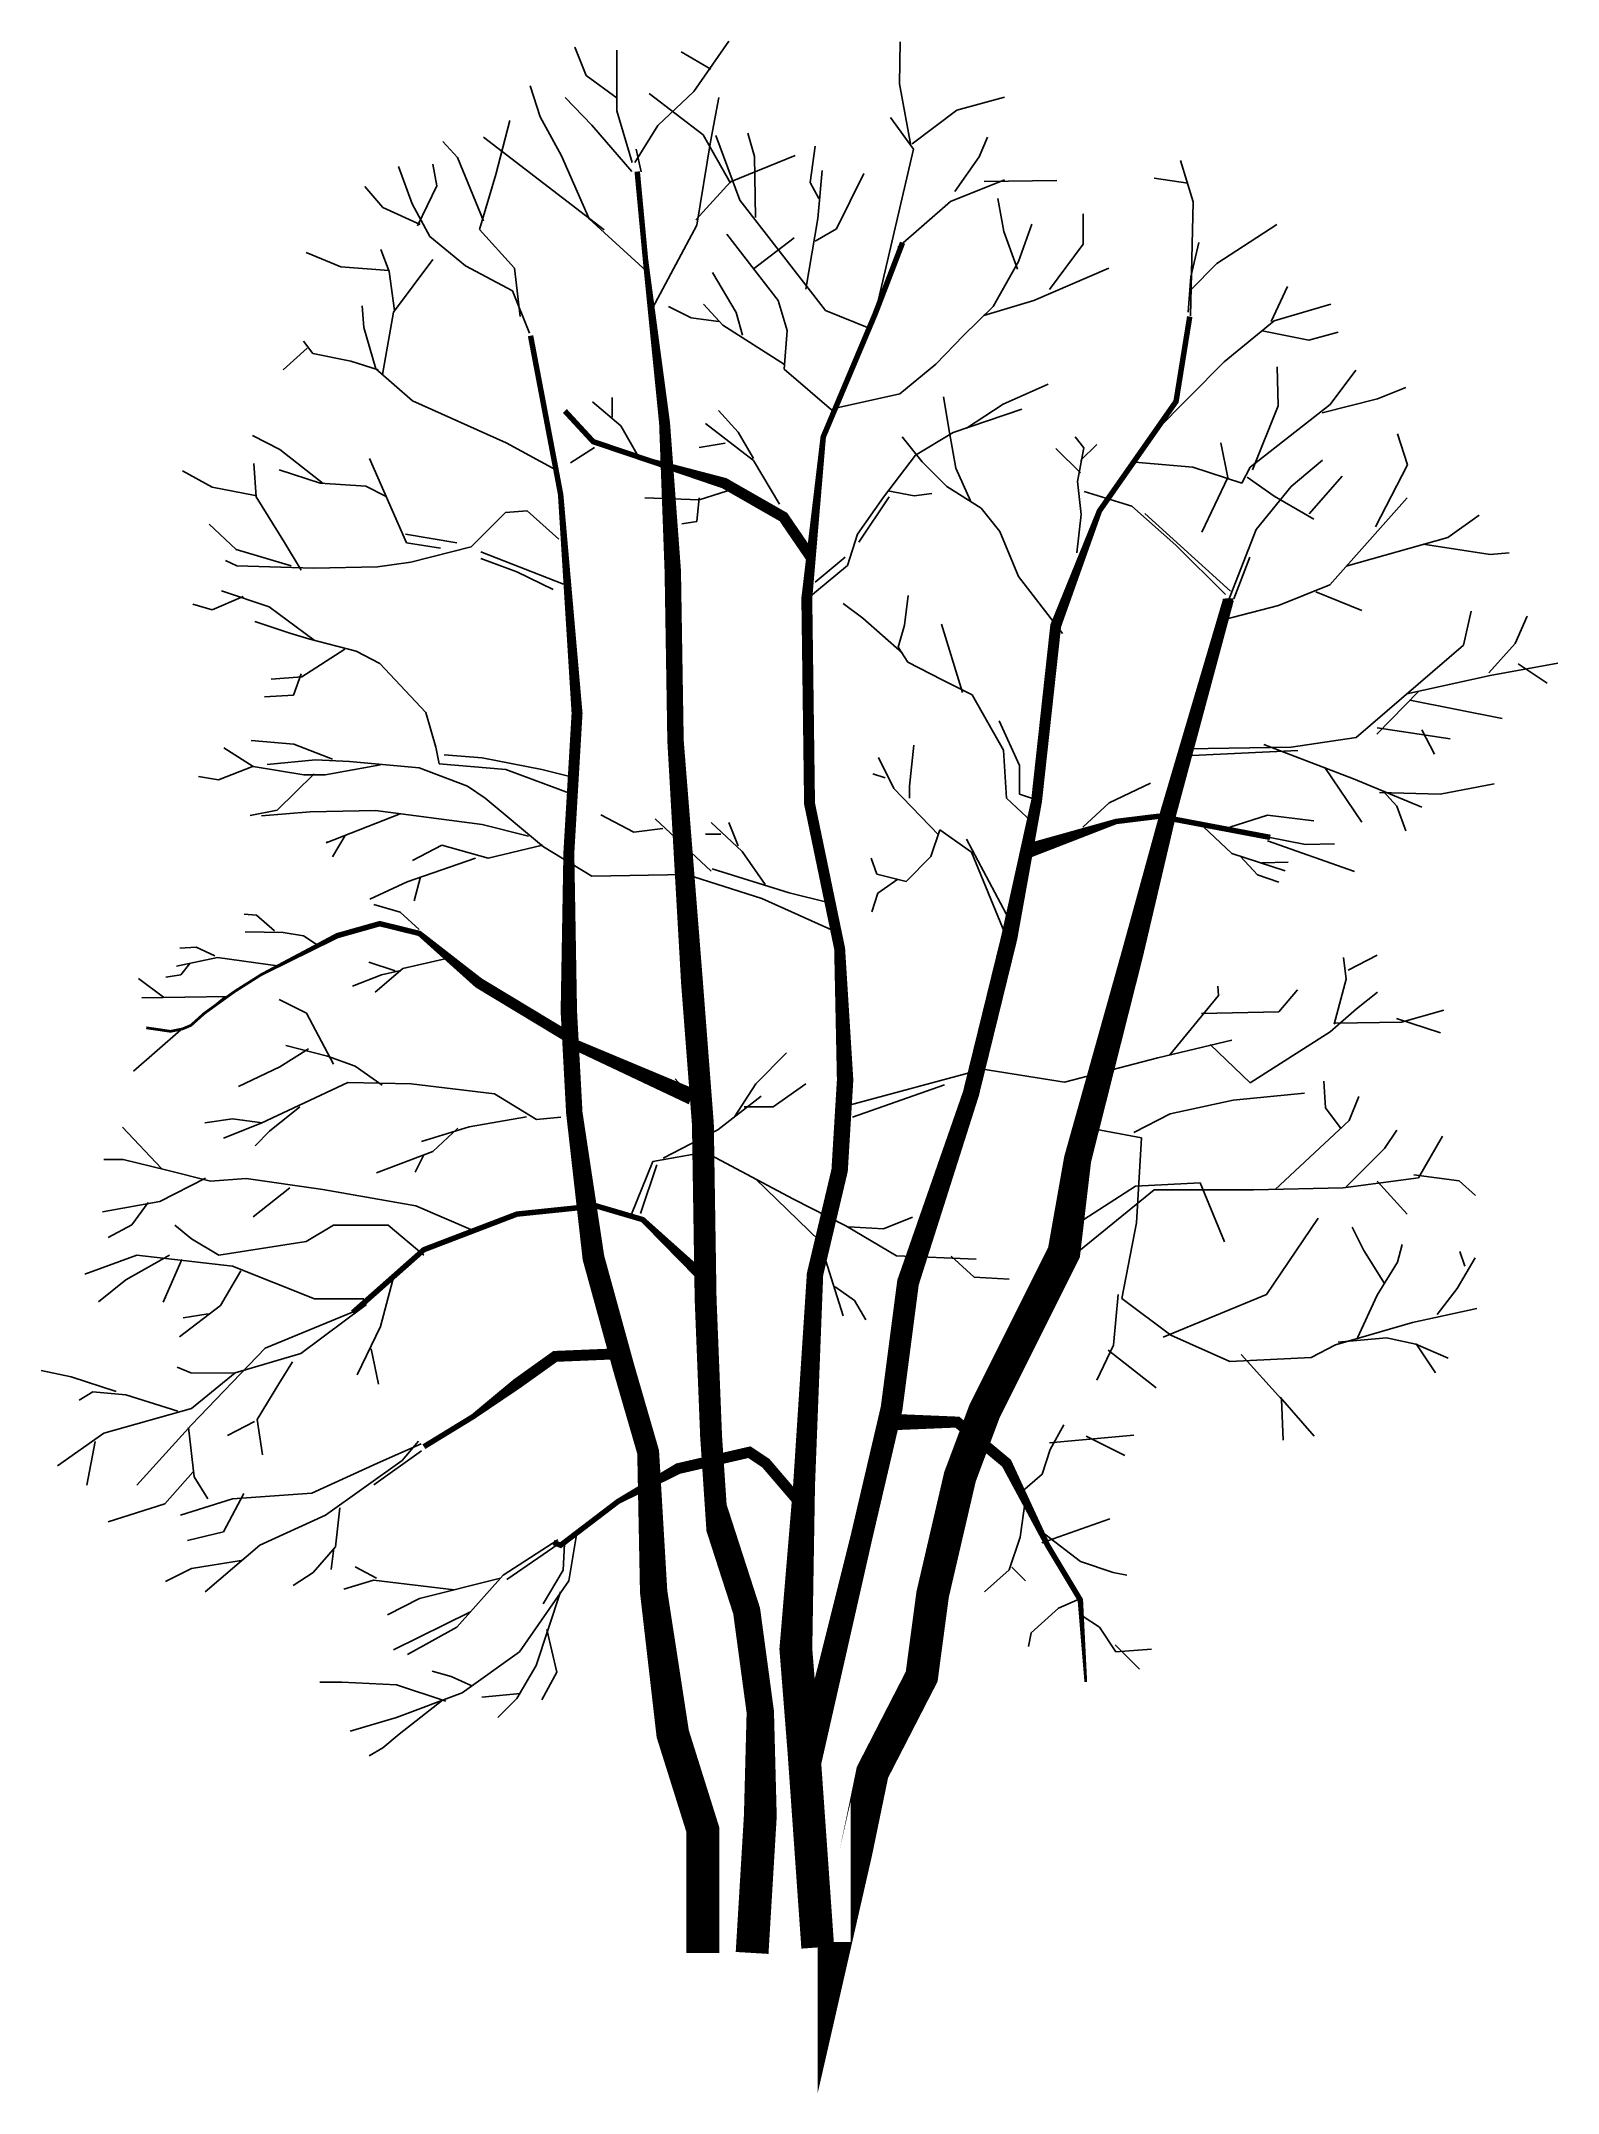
# Model space of a CAD drawing. Extents: x 24.37 to 31.3, y 11.14 to 20.51.
import ezdxf

# ---------------------------------------------------------------- set-up
doc = ezdxf.new("R2010")
doc.units = 0
doc.header["$LTSCALE"] = 25
doc.layers.get('0').update_dxf_attribs({"linetype": 'CONTINUOUS'})

msp = doc.modelspace()

# ---------------------------------------------------------------- linework, layer by layer
at = {"color": 0}
for p, q in [((26.863, 20.3551), (26.8106, 20.4849)), ((27.0019, 20.1934), (27.0022, 20.4717)), ((27.4326, 20.3837), (27.2969, 20.4641)), ((27.3537, 20.2827), (27.5144, 20.5128)), ((28.2948, 20.317), (28.298, 20.5091)), ((27.0044, 20.2513), (26.863, 20.3551)), ((26.6528, 20.1669), (26.6058, 20.3081)), ((26.8881, 20.1286), (26.7659, 20.2548)), ((27.3966, 20.0837), (27.1495, 20.2732)), ((27.1897, 20.1273), (27.3537, 20.2827)), ((27.43, 20.0524), (27.4685, 20.2546)), ((28.3466, 20.0353), (28.2948, 20.317)), ((28.5564, 20.1964), (28.7744, 20.2567)), ((26.7496, 19.9887), (26.6528, 20.1669)), ((27.073, 19.9583), (27.0019, 20.1934)), ((28.3583, 20.0193), (28.2534, 20.163)), ((28.3527, 20.0427), (28.5564, 20.1964)), ((26.9439, 19.6507), (26.3936, 20.0736)), ((26.4493, 19.9038), (26.5128, 20.1497)), ((27.0713, 19.917), (26.8881, 20.1286)), ((27.0846, 19.9578), (27.1897, 20.1273)), ((27.5214, 19.8629), (27.3966, 20.0837)), ((27.5645, 19.7865), (27.4545, 20.0812)), ((27.631, 19.9858), (27.6007, 20.0915)), ((28.6583, 19.9833), (28.697, 20.0744)), ((26.2736, 19.9809), (26.2071, 20.0534)), ((26.3938, 19.6908), (26.2736, 19.9809)), ((26.8764, 19.6999), (26.7496, 19.9887)), ((27.1132, 19.9159), (27.0901, 20.019)), ((27.3674, 19.6723), (27.43, 20.0524)), ((27.5216, 19.8695), (27.8168, 19.9895)), ((27.6357, 19.7072), (27.631, 19.9858)), ((27.8858, 19.8672), (27.909, 20.0331)), ((28.181, 19.2613), (28.3583, 20.0193)), ((28.5472, 19.8256), (28.6583, 19.9833)), ((29.6356, 19.779), (29.579, 19.967)), ((26.0674, 19.7694), (26.005, 19.9394)), ((26.1802, 19.8507), (26.1613, 19.9509)), ((26.3755, 19.6518), (26.4493, 19.9038)), ((27.9205, 19.7016), (27.9415, 19.9211)), ((28.0064, 19.655), (28.1318, 19.9076)), ((28.527, 19.7801), (28.7748, 19.8788)), ((28.6817, 19.8712), (29.0133, 19.8753)), ((29.6123, 19.864), (29.4579, 19.8865)), ((25.9324, 19.752), (25.8503, 19.8483)), ((26.0912, 19.6689), (26.1802, 19.8507)), ((27.3634, 19.6957), (27.5216, 19.8695)), ((27.9555, 19.2825), (27.5645, 19.7865)), ((27.9255, 19.7929), (27.8858, 19.8672)), ((28.286, 19.57), (28.527, 19.7801)), ((28.7713, 19.642), (28.743, 19.794)), ((29.6249, 19.2575), (29.6356, 19.779)), ((26.1031, 19.675), (25.9324, 19.752)), ((26.1472, 19.6201), (26.0674, 19.7694)), ((27.138, 19.4617), (26.8764, 19.6999)), ((27.8669, 19.3791), (27.9205, 19.7016)), ((29.1335, 19.5851), (29.1344, 19.7242)), ((26.3104, 19.4855), (26.1472, 19.6201)), ((26.5354, 19.4759), (26.3755, 19.6518)), ((27.1655, 19.2932), (27.3674, 19.6723)), ((27.6451, 19.4488), (27.505, 19.6311)), ((27.6255, 19.4707), (27.8123, 19.6135)), ((27.909, 19.5981), (28.0064, 19.655)), ((28.8336, 19.4703), (28.7713, 19.642)), ((28.8376, 19.5062), (28.8985, 19.6768)), ((29.6259, 19.4364), (29.6624, 19.5923)), ((29.7444, 19.496), (30.0189, 19.6748)), ((25.7419, 19.4817), (25.5822, 19.5465)), ((25.9614, 19.4607), (25.9242, 19.5601)), ((25.9815, 19.2742), (26.1609, 19.5151)), ((28.7217, 19.3009), (28.8376, 19.5062)), ((28.9804, 19.3779), (29.1335, 19.5851)), ((25.9598, 19.4648), (25.7419, 19.4817)), ((25.987, 19.2815), (25.9614, 19.4607)), ((26.526, 19.3719), (26.3104, 19.4855)), ((26.5607, 19.2544), (26.5354, 19.4759)), ((27.5482, 19.272), (27.4393, 19.4553)), ((27.7396, 19.3276), (27.6451, 19.4488)), ((28.9087, 19.3279), (29.2514, 19.4756)), ((29.614, 19.2745), (29.6259, 19.4364)), ((29.6232, 19.3736), (29.7444, 19.496)), ((26.6038, 19.178), (26.526, 19.3719)), ((27.487, 19.2148), (27.3983, 19.3114)), ((27.7813, 19.1912), (27.7396, 19.3276)), ((28.679, 19.2587), (28.9087, 19.3279)), ((29.9921, 19.2315), (30.0668, 19.3921)), ((30.0067, 19.2345), (30.2652, 19.3113)), ((25.846, 19.2038), (25.8386, 19.3036)), ((25.9317, 18.9889), (25.9815, 19.2742)), ((27.3419, 19.2489), (27.2387, 19.3001)), ((27.4673, 19.2316), (27.3419, 19.2489)), ((27.5763, 19.1688), (27.5482, 19.272)), ((28.1556, 19.2013), (27.9555, 19.2825)), ((28.5861, 19.167), (28.7217, 19.3009)), ((29.7783, 19.0471), (30.0067, 19.2345)), ((25.6139, 19.0862), (25.5698, 19.1411)), ((25.9009, 19.0159), (25.846, 19.2038)), ((27.7691, 19.0358), (27.487, 19.2148)), ((27.7673, 19.0135), (27.7813, 19.1912)), ((28.4608, 19.0367), (28.5861, 19.167)), ((29.9514, 19.1892), (30.1653, 19.1465)), ((30.1653, 19.1465), (30.2994, 19.1822)), ((25.5868, 19.1105), (25.4781, 19.0108)), ((25.7864, 19.0506), (25.6139, 19.0862)), ((25.9123, 19.0104), (25.7864, 19.0506)), ((28.2955, 18.9013), (28.4608, 19.0367)), ((29.4601, 18.7264), (29.7783, 19.0471)), ((26.0686, 18.8695), (25.9009, 19.0159)), ((27.9944, 18.8194), (27.7673, 19.0135)), ((28.7674, 18.8535), (28.9737, 18.9452)), ((30.0248, 18.846), (30.0209, 19.0251)), ((30.2621, 18.8524), (30.3798, 19.0097)), ((26.4962, 18.6772), (26.0686, 18.8695)), ((27.02, 18.7553), (26.8912, 18.8643)), ((26.9804, 18.7949), (26.9804, 18.8841)), ((28.0016, 18.8363), (28.2955, 18.9013)), ((28.5233, 18.7246), (28.4955, 18.8882)), ((28.6009, 18.745), (28.7674, 18.8535)), ((29.8969, 18.5664), (30.2621, 18.8524)), ((29.908, 18.5543), (30.0248, 18.846)), ((30.2256, 18.8142), (30.4786, 18.8779)), ((30.4786, 18.8779), (30.6084, 18.9303)), ((27.1, 18.6158), (27.02, 18.7553)), ((27.6267, 18.596), (27.4079, 18.7652)), ((27.5573, 18.7256), (27.4673, 18.8246)), ((28.5398, 18.7239), (28.8526, 18.8315)), ((25.4625, 18.6469), (25.3376, 18.7102)), ((26.7244, 18.5542), (26.4962, 18.6772)), ((26.9011, 18.6554), (26.7913, 18.5861)), ((27.4971, 18.6752), (27.3782, 18.6554)), ((27.6267, 18.6059), (27.5573, 18.7256)), ((28.3975, 18.5901), (28.3072, 18.7042)), ((28.368, 18.6203), (28.5398, 18.7239)), ((28.5511, 18.5611), (28.5233, 18.7246)), ((29.1369, 18.6541), (29.0967, 18.7048)), ((29.1077, 18.5012), (29.1369, 18.6541)), ((29.1207, 18.596), (29.1958, 18.6703)), ((29.7954, 18.5194), (29.7624, 18.6766)), ((30.6165, 18.577), (30.5695, 18.7182)), ((25.3539, 18.4311), (25.3438, 18.5824)), ((25.661, 18.4922), (25.4625, 18.6469)), ((26.0409, 18.2211), (25.8717, 18.6062)), ((27.7463, 18.3971), (27.6267, 18.596)), ((28.2206, 18.4294), (28.368, 18.6203)), ((28.5112, 18.4782), (28.3975, 18.5901)), ((28.6193, 18.4123), (28.5511, 18.5611)), ((29.1207, 18.5407), (29.0092, 18.6521)), ((29.3692, 18.589), (29.635, 18.566)), ((29.635, 18.566), (29.8589, 18.4935)), ((29.8589, 18.4935), (29.8969, 18.5664)), ((30.0836, 18.4772), (30.228, 18.5986)), ((30.4701, 18.2933), (30.6165, 18.577)), ((25.1535, 18.4745), (25.0176, 18.5499)), ((25.3491, 18.4363), (25.1535, 18.4745)), ((25.6465, 18.4932), (25.4586, 18.5542)), ((25.8547, 18.4793), (25.6465, 18.4932)), ((25.9456, 18.434), (25.8547, 18.4793)), ((27.5375, 18.4672), (27.3782, 18.4169)), ((28.6676, 18.3795), (28.5112, 18.4782)), ((29.1246, 18.3496), (29.1077, 18.5012)), ((29.6754, 18.2693), (29.7954, 18.5194)), ((29.8833, 18.5206), (30.0072, 18.4341)), ((29.9245, 18.2819), (30.0836, 18.4772)), ((30.1661, 18.3527), (30.3177, 18.5252)), ((25.4841, 18.2217), (25.3539, 18.4311)), ((27.3782, 18.4169), (27.1298, 18.4268)), ((27.3782, 18.4268), (27.3683, 18.3178)), ((28.1024, 18.2604), (28.2206, 18.4294)), ((28.1087, 18.2237), (28.2465, 18.4301)), ((28.2408, 18.4581), (28.3613, 18.435)), ((28.3613, 18.435), (28.4413, 18.4466)), ((28.7522, 18.2727), (28.6676, 18.3795)), ((29.3556, 18.3874), (29.1381, 18.4547)), ((29.5568, 18.2098), (29.3556, 18.3874)), ((30.0072, 18.4341), (30.1883, 18.3286)), ((30.4201, 18.2076), (30.615, 18.4263)), ((25.2623, 18.1898), (25.1397, 18.3061)), ((26.4942, 18.3591), (26.3367, 18.2018)), ((26.5923, 18.3665), (26.4942, 18.3591)), ((26.7376, 18.2377), (26.5923, 18.3665)), ((27.3683, 18.3178), (27.299, 18.3079)), ((27.8766, 18.1359), (27.774, 18.2927)), ((29.1043, 18.1743), (29.1246, 18.3496)), ((29.4153, 18.3541), (29.8066, 18)), ((29.7942, 17.9494), (29.9245, 18.2819)), ((30.7995, 18.2444), (30.9431, 18.3476)), ((25.5144, 18.116), (25.2623, 18.1898)), ((25.5599, 18.0959), (25.4841, 18.2217)), ((26.2713, 18.2204), (26.0369, 18.26)), ((26.1972, 18.1962), (26.0409, 18.2211)), ((26.3367, 18.2018), (26.0603, 18.1324)), ((28.0564, 18.1166), (28.1024, 18.2604)), ((28.8386, 18.0669), (28.7522, 18.2727)), ((29.7841, 17.9846), (29.5568, 18.2098)), ((30.2616, 18.0288), (30.4201, 18.2076)), ((30.3349, 18.1135), (30.7995, 18.2444)), ((30.6872, 18.2144), (30.9933, 18.1665)), ((25.2658, 18.1151), (25.2138, 18.1405)), ((25.6183, 18.105), (25.2658, 18.1151)), ((25.9085, 18.1108), (25.6183, 18.105)), ((26.0603, 18.1324), (25.9085, 18.1108)), ((26.3803, 18.18), (26.7583, 18.0314)), ((26.5456, 18.0885), (26.3808, 18.1485)), ((27.8708, 17.9633), (28.0564, 18.1166)), ((28.046, 18.1552), (27.909, 18.0405)), ((29.8957, 18.1544), (29.8215, 17.9654)), ((30.9933, 18.1665), (31.0799, 18.1744)), ((25.4135, 17.9281), (25.1963, 18.002)), ((26.7111, 18.0068), (26.5456, 18.0885)), ((29.0387, 17.8069), (28.8386, 18.0669)), ((30.0256, 17.9345), (30.2616, 18.0288)), ((25.1537, 17.9142), (25.0654, 17.9406)), ((25.2948, 17.9761), (25.1537, 17.9142)), ((25.6197, 17.7756), (25.4135, 17.9281)), ((28.1274, 17.8766), (28.0374, 17.9434)), ((28.3177, 17.8444), (28.3335, 17.9807)), ((29.7742, 17.869), (30.0256, 17.9345)), ((30.1973, 17.9968), (30.4074, 17.9115)), ((30.8712, 17.7525), (30.9061, 17.9084)), ((25.5078, 17.8081), (25.3477, 17.8613)), ((28.3062, 17.7181), (28.1274, 17.8766)), ((28.288, 17.7442), (28.3177, 17.8444)), ((28.5818, 17.5373), (28.4858, 17.8496)), ((31.1085, 17.7605), (31.162, 17.8859)), ((25.5994, 17.781), (25.5078, 17.8081)), ((25.7599, 17.7343), (25.5622, 17.6086)), ((25.8108, 17.7255), (25.5994, 17.781)), ((25.9195, 17.6695), (25.8108, 17.7255)), ((28.3326, 17.6749), (28.288, 17.7442)), ((30.3806, 17.3318), (30.8712, 17.7525)), ((30.9868, 17.6266), (31.1085, 17.7605)), ((25.5598, 17.6228), (25.5251, 17.5254)), ((26.1303, 17.445), (25.9195, 17.6695)), ((28.4894, 17.5942), (28.3326, 17.6749)), ((30.9929, 17.6147), (31.3036, 17.671)), ((31.1215, 17.6675), (31.2547, 17.5791)), ((25.5622, 17.6086), (25.4226, 17.598)), ((28.6262, 17.5257), (28.4894, 17.5942)), ((30.4754, 17.3459), (30.6674, 17.5429)), ((30.6127, 17.5308), (30.9929, 17.6147)), ((25.5251, 17.5254), (25.3922, 17.5172)), ((26.1749, 17.2874), (26.1303, 17.445)), ((28.7697, 17.2739), (28.6262, 17.5257)), ((30.6267, 17.5011), (31.0479, 17.4177)), ((28.7492, 17.4074), (28.8425, 17.2027)), ((30.4772, 17.3749), (30.8115, 17.3258)), ((30.6807, 17.3662), (30.7389, 17.2544)), ((25.3398, 17.1994), (25.2065, 17.284)), ((25.526, 17.3009), (25.3312, 17.3182)), ((25.7034, 17.2324), (25.526, 17.3009)), ((26.1898, 17.2105), (26.1749, 17.2874)), ((26.2129, 17.2516), (26.3873, 17.2379)), ((28.3406, 17.1094), (28.3596, 17.2959)), ((28.7836, 17.0535), (28.7697, 17.2739)), ((29.6109, 17.28), (30.0838, 17.2877)), ((29.6324, 17.2497), (30.1153, 17.2712)), ((29.9586, 17.2994), (30.3695, 17.1426)), ((30.0838, 17.2877), (30.3806, 17.3318)), ((25.3426, 17.2004), (25.1825, 17.1376)), ((25.5722, 17.161), (25.3398, 17.1994)), ((25.6261, 17.2287), (25.405, 17.2083)), ((25.6195, 17.1653), (25.45, 16.9986)), ((25.6693, 17.1612), (25.5722, 17.161)), ((25.78, 17.2224), (25.6261, 17.2287)), ((25.9228, 17.2059), (25.6693, 17.1612)), ((26.0989, 17.192), (25.78, 17.2224)), ((26.3195, 17.1089), (26.0989, 17.192)), ((26.4953, 17.1858), (26.1898, 17.2105)), ((26.3873, 17.2379), (26.66, 17.1856)), ((26.799, 17.0727), (26.4953, 17.1858)), ((26.66, 17.1856), (26.787, 17.1532)), ((28.2292, 17.1465), (28.1731, 17.1655)), ((28.268, 17.0983), (28.1979, 17.2405)), ((28.8425, 17.2027), (28.8425, 17.0722)), ((30.2375, 17.1946), (30.4074, 16.9438)), ((25.1825, 17.1376), (25.0903, 17.1532)), ((26.4003, 17.0535), (26.3195, 17.1089)), ((28.4728, 16.8874), (28.268, 17.0983)), ((28.3406, 17.0541), (28.3406, 17.1094)), ((28.8425, 17.0722), (28.8978, 17.0541)), ((29.2519, 17.0326), (29.4409, 17.1234)), ((30.3695, 17.1426), (30.6821, 17.0132)), ((30.4878, 17.0795), (30.7659, 17.0726)), ((30.5028, 17.0874), (30.5664, 17.0182)), ((30.7659, 17.0726), (31.0115, 17.1201)), ((25.45, 16.9986), (25.3263, 16.9757)), ((25.6005, 16.9921), (25.3793, 16.9734)), ((25.8997, 16.9983), (25.6005, 16.9921)), ((26.0122, 16.9833), (25.6743, 16.8498)), ((26.3863, 16.9334), (25.8997, 16.9983)), ((26.6673, 16.8317), (26.4003, 17.0535)), ((27.0802, 16.8981), (26.93, 16.9773)), ((28.898, 16.9482), (28.7836, 17.0535)), ((29.1314, 16.9212), (29.2519, 17.0326)), ((29.8033, 16.9212), (29.9758, 16.9765)), ((29.9758, 16.9765), (30.1879, 16.9509)), ((30.5664, 17.0182), (30.6079, 16.9054)), ((25.7604, 16.8832), (25.7034, 16.7858)), ((26.599, 16.8808), (26.3863, 16.9334)), ((27.2131, 16.9162), (27.0802, 16.8981)), ((27.4343, 16.7214), (27.1776, 16.96)), ((27.4781, 16.889), (27.4071, 16.889)), ((27.5755, 16.8098), (27.4343, 16.9427)), ((27.5573, 16.8362), (27.5136, 16.9427)), ((28.4791, 16.9095), (28.437, 16.7878)), ((28.6235, 16.8073), (28.4791, 16.9095)), ((29.6828, 16.9245), (29.8132, 16.8007)), ((29.9791, 16.8758), (30.1491, 16.8428)), ((25.6743, 16.8498), (25.6798, 16.8541)), ((26.357, 16.7808), (26.0441, 16.6715)), ((26.2028, 16.8395), (26.068, 16.7696)), ((26.4147, 16.7804), (26.2028, 16.8395)), ((26.6632, 16.8388), (26.4147, 16.7804)), ((26.8886, 16.6975), (26.6673, 16.8317)), ((27.6811, 16.6595), (27.5755, 16.8098)), ((28.1909, 16.7077), (28.1647, 16.7799)), ((28.437, 16.7878), (28.3251, 16.6741)), ((28.6008, 16.8675), (28.8077, 16.4765)), ((28.7763, 16.4376), (28.6235, 16.8073)), ((29.8132, 16.8007), (30.0575, 16.7223)), ((29.852, 16.7875), (29.9304, 16.7033)), ((29.9758, 16.8593), (30.3737, 16.719)), ((30.1491, 16.8428), (30.2829, 16.8461)), ((26.1046, 16.6942), (26.0757, 16.5852)), ((27.3204, 16.705), (26.8886, 16.6975)), ((27.6647, 16.596), (27.3204, 16.705)), ((27.4386, 16.7308), (27.7893, 16.6211)), ((28.3251, 16.6741), (28.1909, 16.7077)), ((29.9304, 16.7033), (30.0286, 16.6703)), ((29.9502, 16.7586), (30.0707, 16.7619)), ((26.0441, 16.6715), (25.8734, 16.5927)), ((28.0273, 16.4323), (27.6647, 16.596)), ((27.7893, 16.6211), (27.9685, 16.5773)), ((28.1946, 16.6209), (28.1677, 16.5342)), ((28.287, 16.6836), (28.1946, 16.6209)), ((25.3551, 16.52), (25.2998, 16.525)), ((25.4385, 16.4482), (25.3551, 16.52)), ((26.013, 16.5341), (25.8924, 16.5679)), ((26.0988, 16.454), (26.013, 16.5341)), ((25.4774, 16.4406), (25.3035, 16.4431)), ((25.4774, 16.4406), (25.5705, 16.4259)), ((25.5705, 16.4259), (25.6381, 16.3816)), ((25.1776, 16.3258), (24.9903, 16.2874)), ((25.0794, 16.3739), (25.0051, 16.3682)), ((25.1652, 16.3335), (25.0794, 16.3739)), ((25.4628, 16.2863), (25.1776, 16.3258)), ((26.2243, 16.3219), (26.0245, 16.2765)), ((30.3353, 16.2277), (30.323, 16.326)), ((30.3445, 16.2691), (30.4777, 16.3364)), ((24.93, 16.1445), (24.8161, 16.2303)), ((25.0101, 16.2476), (24.9416, 16.2361)), ((25.0505, 16.2988), (25.0101, 16.2476)), ((25.9271, 16.2476), (25.795, 16.1956)), ((25.9898, 16.265), (25.8693, 16.3046)), ((26.0245, 16.2765), (25.8982, 16.1676)), ((26.0072, 16.265), (25.9271, 16.2476)), ((30.2801, 16.0212), (30.3353, 16.2277)), ((25.224, 16.1482), (24.8323, 16.1414)), ((25.2096, 16.1455), (25.0413, 16.0069)), ((25.5843, 16.0715), (25.4594, 16.1348)), ((29.5303, 15.8812), (29.7521, 16.1532)), ((29.7521, 16.1532), (29.7489, 16.1948)), ((30.0273, 16.0784), (30.1128, 16.1792)), ((30.3825, 16.0914), (30.4786, 16.1685)), ((25.7069, 15.8392), (25.5843, 16.0715)), ((29.674, 16.0704), (30.0273, 16.0784)), ((30.2621, 15.9872), (30.3825, 16.0914)), ((30.2869, 16.0259), (30.5887, 16.0312)), ((30.5661, 16.0475), (30.7666, 15.9815)), ((30.5887, 16.0312), (30.7816, 16.0859)), ((25.0101, 15.9959), (24.793, 15.8069)), ((29.4752, 15.8681), (29.8135, 15.9489)), ((29.8968, 15.7532), (30.2621, 15.9872)), ((25.5939, 15.9086), (25.4627, 15.8264)), ((25.6803, 15.8751), (25.4902, 15.9247)), ((25.8059, 15.83), (25.6803, 15.8751)), ((27.6374, 15.7491), (27.7785, 15.8911)), ((29.0477, 15.7564), (29.4752, 15.8681)), ((29.7144, 15.9294), (29.8968, 15.7532)), ((25.4627, 15.8264), (25.2733, 15.7368)), ((25.7729, 15.7551), (25.3772, 15.5699)), ((26.0626, 15.7494), (25.7729, 15.7551)), ((25.9298, 15.7435), (25.8059, 15.83)), ((26.4435, 15.7032), (26.0626, 15.7494)), ((27.3615, 15.669), (27.2698, 15.7717)), ((27.54, 15.5989), (27.6374, 15.7491)), ((27.7166, 15.6434), (27.8669, 15.7491)), ((28.0635, 15.6517), (28.6747, 15.8161)), ((28.6747, 15.8161), (29.0477, 15.7564)), ((30.2406, 15.6401), (30.2342, 15.7614)), ((26.6356, 15.5856), (26.4435, 15.7032)), ((27.4638, 15.5386), (27.6627, 15.6925)), ((28.0802, 15.5972), (28.5002, 15.7442)), ((29.5318, 15.6125), (29.8195, 15.6747)), ((29.8195, 15.6747), (30.1457, 15.7072)), ((30.3491, 15.5824), (30.3936, 15.6916)), ((25.2453, 15.5889), (25.119, 15.5716)), ((25.3772, 15.5699), (25.2052, 15.5011)), ((25.3823, 15.5716), (25.2453, 15.5889)), ((25.5543, 15.6435), (25.4154, 15.5335)), ((26.5898, 15.5992), (26.3276, 15.5524)), ((26.7472, 15.5974), (26.6356, 15.5856)), ((27.5846, 15.6434), (27.7166, 15.6434)), ((29.3657, 15.5268), (29.5318, 15.6125)), ((30.0114, 15.2672), (30.3491, 15.5824)), ((30.3127, 15.5442), (30.2406, 15.6401)), ((24.9209, 15.3624), (24.7433, 15.5507)), ((25.4154, 15.5335), (25.3496, 15.4667)), ((26.3276, 15.5524), (26.1094, 15.4855)), ((26.2763, 15.546), (26.1615, 15.4404)), ((27.2147, 15.4101), (27.4638, 15.5386)), ((29.1644, 15.547), (29.3995, 15.5021)), ((29.3995, 15.5021), (29.3779, 15.1136)), ((30.511, 15.4545), (30.5676, 15.5383)), ((30.6667, 15.3204), (30.7758, 15.51)), ((24.7457, 15.4041), (24.6582, 15.4041)), ((24.9457, 15.3541), (24.7457, 15.4041)), ((26.1615, 15.4404), (25.9048, 15.343)), ((26.1203, 15.4255), (26.0806, 15.3454)), ((27.0696, 15.1544), (27.1676, 15.3938)), ((27.1107, 15.1572), (27.1854, 15.3788)), ((27.1676, 15.3938), (27.4064, 15.4366)), ((27.4064, 15.4366), (27.8099, 15.2222)), ((30.3328, 15.2761), (30.511, 15.4545)), ((25.1229, 15.319), (24.9144, 15.2119)), ((25.1457, 15.3041), (24.9457, 15.3541)), ((25.3082, 15.3166), (25.1457, 15.3041)), ((25.6582, 15.2666), (25.3082, 15.3166)), ((27.6355, 15.3149), (27.9293, 15.0315)), ((29.1362, 15.1294), (29.3726, 15.2812)), ((29.3726, 15.2812), (29.6685, 15.2973)), ((29.6685, 15.2973), (29.7801, 15.0268)), ((30.3225, 15.2747), (30.6667, 15.3204)), ((30.4765, 15.3052), (30.6141, 15.1535)), ((30.645, 15.3328), (30.8526, 15.3057)), ((30.8526, 15.3057), (30.926, 15.2396)), ((24.9144, 15.2119), (24.6523, 15.1651)), ((24.8607, 15.2076), (24.7864, 15.1044)), ((25.5087, 15.2743), (25.3407, 15.1423)), ((26.0832, 15.1916), (25.6582, 15.2666)), ((26.3457, 15.0791), (26.0832, 15.1916)), ((27.8099, 15.2222), (28.0483, 15.1009)), ((29.0565, 14.9379), (29.4579, 15.2648)), ((29.4579, 15.2648), (29.9118, 15.2648)), ((29.9118, 15.2648), (30.3225, 15.2747)), ((24.7864, 15.1044), (24.6774, 15.0475)), ((25.0582, 15.0416), (24.9832, 15.1041)), ((25.7082, 15.1041), (25.5832, 15.0291)), ((25.9582, 15.1041), (25.7082, 15.1041)), ((26.1207, 14.9666), (25.9582, 15.1041)), ((28.0483, 15.1009), (28.281, 14.9634)), ((28.0617, 15.0953), (28.221, 15.0863)), ((28.221, 15.0863), (28.353, 15.1399)), ((29.3779, 15.1136), (29.3101, 14.7685)), ((29.972, 14.7866), (30.2074, 15.1361)), ((30.4165, 14.988), (30.363, 15.0947)), ((25.1832, 14.9666), (25.0582, 15.0416)), ((25.5832, 15.0291), (25.1832, 14.9666)), ((27.9293, 15.0315), (28.0373, 14.6888)), ((30.57, 14.935), (30.5916, 15.0153)), ((24.8082, 14.9666), (24.5707, 14.8791)), ((24.9582, 14.9666), (24.7582, 14.8541)), ((25.2457, 14.9166), (24.8082, 14.9666)), ((25.0142, 14.9475), (24.9296, 14.7522)), ((25.6207, 14.7666), (25.2457, 14.9166)), ((28.281, 14.9634), (28.6449, 14.9478)), ((28.5297, 14.9624), (28.6361, 14.8659)), ((30.5102, 14.837), (30.4165, 14.988)), ((30.4773, 14.7832), (30.57, 14.935)), ((30.8432, 14.8139), (30.9254, 14.9546)), ((30.855, 14.9828), (30.8774, 14.9168)), ((24.7582, 14.8541), (24.6332, 14.7541)), ((25.2837, 14.8945), (25.1907, 14.7361)), ((25.9855, 14.8761), (25.9224, 14.6401)), ((27.9997, 14.8213), (28.0881, 14.7594)), ((28.6361, 14.8659), (28.7955, 14.8568)), ((30.7519, 14.6952), (30.8432, 14.8139)), ((25.1907, 14.7361), (25.004, 14.5933)), ((25.8207, 14.7166), (25.3957, 14.5416)), ((25.8582, 14.7416), (25.5582, 14.5166)), ((25.8457, 14.7666), (25.6207, 14.7666)), ((28.0881, 14.7594), (28.1409, 14.6711)), ((29.2943, 14.7874), (29.2727, 14.5547)), ((29.3101, 14.7685), (29.5349, 14.6015)), ((29.4997, 14.5914), (29.972, 14.7866)), ((30.3878, 14.5882), (30.4773, 14.7832)), ((30.6393, 14.6586), (30.9321, 14.7223)), ((25.1355, 14.6983), (25.0208, 14.681)), ((25.9224, 14.6401), (25.8151, 14.4193)), ((30.287, 14.5577), (30.6393, 14.6586)), ((25.3957, 14.5416), (25.0582, 14.1916)), ((25.8801, 14.5382), (25.9139, 14.3772)), ((29.2727, 14.5547), (29.1963, 14.3956)), ((29.2486, 14.5325), (29.4666, 14.3608)), ((29.5349, 14.6015), (29.8032, 14.4806)), ((30.1752, 14.4995), (30.287, 14.5577)), ((30.2991, 14.5688), (30.5204, 14.5891)), ((30.5204, 14.5891), (30.6534, 14.5602)), ((30.6534, 14.5602), (30.8014, 14.4959)), ((30.6558, 14.562), (30.7442, 14.4287)), ((24.5089, 14.4106), (24.371, 14.4397)), ((25.0549, 14.4287), (24.9931, 14.4545)), ((25.5582, 14.5166), (25.2582, 14.4291)), ((25.5207, 14.4791), (25.4582, 14.3791)), ((29.8032, 14.4806), (30.1752, 14.4995)), ((29.8559, 14.5132), (30.0394, 14.3081)), ((24.7149, 14.3438), (24.5089, 14.4106)), ((24.6082, 14.3416), (24.5457, 14.3041)), ((24.7582, 14.3291), (24.6082, 14.3416)), ((25.2555, 14.4269), (25.0549, 14.4287)), ((25.2582, 14.4291), (25.0582, 14.2666)), ((25.4582, 14.3791), (25.3582, 14.2166)), ((25.0582, 14.2666), (24.6582, 14.1541)), ((24.9957, 14.2541), (24.7582, 14.3291)), ((30.0344, 14.3179), (30.1888, 14.1398)), ((30.0394, 14.3081), (30.048, 14.1221)), ((24.6582, 14.1541), (24.4457, 14.0041)), ((25.0582, 14.1916), (24.8082, 13.9166)), ((25.0457, 14.1791), (25.0707, 13.9541)), ((25.347, 14.2074), (25.2233, 14.1431)), ((25.3582, 14.2166), (25.3832, 14.0541)), ((28.9832, 14.0791), (29.0457, 14.1916)), ((24.619, 14.1159), (24.5805, 13.9154)), ((25.8924, 13.9174), (26.1104, 14.0726)), ((26.1082, 14.1041), (25.9082, 14.0166)), ((26.0957, 14.1166), (26.0207, 14.0291)), ((28.9457, 13.9666), (28.9832, 14.0791)), ((28.9803, 14.1099), (29.3646, 14.1448)), ((29.1466, 14.1398), (29.3247, 14.0514)), ((25.0654, 13.9759), (24.9365, 13.8306)), ((25.9082, 14.0166), (25.6082, 13.8791)), ((26.0207, 14.0291), (25.6707, 13.7791)), ((28.8457, 13.8791), (28.9457, 13.9666)), ((25.0707, 13.9541), (25.1332, 13.8541)), ((25.2981, 13.8781), (25.2045, 13.7031)), ((25.6082, 13.8791), (25.2457, 13.8541)), ((24.9365, 13.8306), (24.6778, 13.7488)), ((25.2457, 13.8541), (25.0082, 13.7791)), ((25.6707, 13.7791), (25.3707, 13.6416)), ((25.7361, 13.8129), (25.7169, 13.6348)), ((28.8707, 13.8541), (28.8457, 13.6791)), ((25.2045, 13.7031), (25.0404, 13.6637)), ((26.8197, 13.698), (26.7832, 13.4791)), ((28.9441, 13.6524), (29.2554, 13.7617)), ((28.9582, 13.6916), (29.1207, 13.5666)), ((25.3707, 13.6416), (25.1207, 13.4291)), ((25.7169, 13.6348), (25.6141, 13.5165)), ((25.7092, 13.6285), (25.6976, 13.5311)), ((26.7332, 13.6666), (26.4832, 13.5041)), ((26.7344, 13.6459), (26.4991, 13.4857)), ((26.7575, 13.5278), (26.7633, 13.6484)), ((28.8457, 13.6791), (28.7957, 13.5291)), ((25.0581, 13.5354), (24.9396, 13.4758)), ((25.285, 13.572), (25.0581, 13.5354)), ((25.6141, 13.5165), (25.5237, 13.4574)), ((25.904, 13.4915), (25.8066, 13.5427)), ((26.4832, 13.5041), (26.2707, 13.2666)), ((26.6659, 13.3735), (26.7575, 13.5278)), ((28.7957, 13.5291), (28.6832, 13.4291)), ((28.8082, 13.5416), (28.8707, 13.4791)), ((29.1207, 13.5666), (29.2707, 13.5166)), ((29.2707, 13.5166), (29.3332, 13.5041)), ((25.891, 13.4815), (25.755, 13.4409)), ((26.2586, 13.4373), (25.891, 13.4815)), ((26.471, 13.4905), (26.1012, 13.3979)), ((26.7832, 13.4791), (26.5582, 13.1541)), ((26.7457, 13.4291), (26.6332, 13.0916)), ((26.1012, 13.3979), (25.9538, 13.323)), ((26.3333, 13.3366), (25.9818, 13.1644)), ((29.0207, 13.3541), (28.8957, 13.2416)), ((29.1082, 13.3916), (29.0207, 13.3541)), ((29.1332, 13.3166), (29.2082, 13.2666)), ((26.2707, 13.2666), (26.0457, 13.1416)), ((26.6824, 13.2563), (26.7286, 13.0615)), ((28.8957, 13.2416), (28.8832, 13.1791)), ((29.2082, 13.2666), (29.2832, 13.1541)), ((26.5582, 13.1541), (26.2957, 12.9666)), ((29.2799, 13.186), (29.3907, 13.0752)), ((29.2832, 13.1541), (29.4457, 13.1666)), ((26.2457, 13.0416), (26.1582, 13.0666)), ((26.3405, 12.9986), (26.2457, 13.0416)), ((26.6332, 13.0916), (26.5457, 12.9416)), ((26.7286, 13.0615), (26.6601, 12.936)), ((25.7457, 13.0166), (25.6457, 13.0166)), ((25.9957, 13.0041), (25.7457, 13.0166)), ((26.2207, 12.9291), (25.9957, 13.0041)), ((26.2957, 12.9666), (25.9957, 12.8541)), ((26.5627, 12.9641), (26.3852, 12.9476)), ((26.5457, 12.9416), (26.4582, 12.8541)), ((25.9957, 12.8541), (25.7832, 12.7916)), ((26.2061, 12.933), (26.0082, 12.7791)), ((26.0082, 12.7791), (25.9332, 12.7166)), ((25.9332, 12.7166), (25.8707, 12.6791))]:
    msp.add_line(p, q, dxfattribs=at)
for points in [[(27.6207, 11.7791, 0.15, 0.15, 0), (27.6582, 12.4041, 0.15, 0.125, 0), (27.6582, 12.8791, 0.125, 0.125, 0), (27.5957, 13.3416, 0.125, 0.125, 0), (27.4582, 13.7666, 0.1, 0.1, 0), (27.4332, 14.1416, 0.1, 0.1, 0), (27.4082, 14.7666, 0.1, 0.1, 0), (27.3957, 15.5666, 0.1, 0.1, 0), (27.3457, 16.2166, 0.1, 0.075, 0), (27.2707, 17.3166, 0.075, 0.075, 0), (27.2582, 18.0916, 0.075, 0.05, 0), (27.2207, 18.7666, 0.05, 0.025, 0), (27.1332, 19.5166, 0.025, 0.025, 0), (27.0957, 19.9166, 0.025, 0.025, 0)], [(27.9207, 11.8041, 0.15, 0.15, 0), (27.8582, 12.6916, 0.15, 0.15, 0), (27.8207, 13.1666, 0.15, 0.1, 0), (27.8582, 13.9166, 0.1, 0.075, 0), (27.9082, 14.8791, 0.075, 0.075, 0), (28.0207, 15.3541, 0.075, 0.075, 0), (28.0457, 15.7666, 0.075, 0.05, 0), (28.0207, 16.3666, 0.05, 0.05, 0), (27.8832, 17.0291, 0.05, 0.05, 0), (27.8707, 17.9666, 0.05, 0.025, 0), (27.9457, 18.7041, 0.025, 0.025, 0), (28.1832, 19.2666, 0.025, 0.025, 0), (28.3082, 19.5916, 0.025, 0.025, 0)], [(27.8582, 12.5791, 0.125, 0.1, 0), (28.1207, 13.6791, 0.1, 0.1, 0), (28.2582, 14.2666, 0.1, 0.1, 0), (28.3332, 14.8416, 0.1, 0.075, 0), (28.6207, 15.7041, 0.075, 0.075, 0), (28.7957, 16.4166, 0.075, 0.05, 0), (28.9207, 17.0416, 0.05, 0.05, 0), (29.0082, 17.8416, 0.05, 0.025, 0), (29.2082, 18.3666, 0.025, 0.025, 0), (29.5582, 18.8666, 0.025, 0.025, 0), (29.6207, 19.2541, 0.025, 0.025, 0)], [(27.3957, 11.7791, 0.15, 0.15, 0), (27.3957, 12.3416, 0.15, 0.15, 0), (27.2582, 12.7791, 0.15, 0.125, 0), (27.1707, 13.4291, 0.125, 0.1, 0), (27.1457, 14.0666, 0.1, 0.1, 0), (27.0332, 14.4541, 0.1, 0.1, 0), (26.8957, 14.9541, 0.1, 0.075, 0), (26.8082, 15.6166, 0.075, 0.075, 0), (26.7832, 16.0791, 0.075, 0.05, 0), (26.7832, 16.8041, 0.05, 0.05, 0), (26.8207, 17.4416, 0.05, 0.025, 0), (26.7457, 18.4416, 0.025, 0.025, 0), (26.6082, 19.1666, 0.025, 0.025, 0)], [(27.8898, 18.1541, 0.05, 0.05, 0), (27.7637, 18.3385, 0.05, 0.05, 0), (27.4938, 18.4928, 0.05, 0.025, 0), (27.1636, 18.5919, 0.025, 0.025, 0), (26.8945, 18.6827, 0.025, 0.025, 0), (26.7649, 18.823, 0.025, 0.025, 0)], [(27.9957, 11.8291, 0.15, 0.15, 0), (27.9957, 11.8041, 0.15, 0.15, 0), (28.0957, 12.2416, 0.15, 0.15, 0), (28.1707, 12.6041, 0.15, 0.15, 0), (28.3957, 13.0416, 0.15, 0.15, 0), (28.4457, 13.4166, 0.15, 0.15, 0), (28.5707, 13.9541, 0.15, 0.15, 0), (28.6832, 14.2541, 0.15, 0.15, 0), (28.9082, 14.7041, 0.15, 0.15, 0), (29.0457, 14.9791, 0.15, 0.125, 0), (29.1082, 15.4041, 0.125, 0.1, 0), (29.3582, 16.3416, 0.1, 0.075, 0), (29.5207, 16.9791, 0.075, 0.05, 0), (29.7957, 17.9541, 0.05, 0.05, 0), (29.7954, 17.9666, 0.05, 0.05, 0)], [(28.8747, 16.8114, 0.0671, 0.025, 0), (29.2841, 16.9476, 0.025, 0.025, 0), (29.4781, 16.9715, 0.025, 0.025, 0), (29.9882, 16.875, 0.025, 0.025, 0)], [(26.7898, 15.9577, 0.05, 0.05, 0), (26.3723, 16.2094, 0.05, 0.025, 0), (26.1009, 16.436, 0.025, 0.025, 0), (25.9191, 16.4808, 0.025, 0.025, 0), (25.7248, 16.426, 0.025, 0.0125, 0), (25.3774, 16.248, 0.0125, 0.0125, 0), (25.2554, 16.1708, 0.0125, 0.0125, 0), (25.1172, 16.0712, 0.0125, 0.0125, 0), (25.0562, 16.0164, 0.0125, 0.0125, 0), (25.0176, 16.0002, 0.0125, 0.0125, 0), (24.9628, 15.989, 0.0125, 0.0125, 0), (24.8519, 16.0052, 0.0125, 0.0125, 0)], [(27.3461, 15.6901, 0.075, 0.0471, 0), (26.7909, 15.9372, 0.05, 0.05, 0)], [(27.3957, 14.8666, 0.05, 0.025, 0), (27.1207, 15.1291, 0.025, 0.025, 0), (26.9082, 15.1916, 0.025, 0.025, 0), (26.5457, 15.1541, 0.025, 0.025, 0), (26.1207, 14.9916, 0.025, 0.025, 0), (25.7957, 14.7041, 0.025, 0.025, 0)], [(27.0207, 14.5166, 0.05, 0.05, 0), (26.7207, 14.5041, 0.05, 0.05, 0), (26.5457, 14.3791, 0.05, 0.025, 0), (26.3457, 14.2291, 0.025, 0.025, 0), (26.1207, 14.0916, 0.025, 0.025, 0)], [(28.2582, 14.2041, 0.075, 0.05, 0), (28.5582, 14.2041, 0.05, 0.05, 0), (28.7832, 14.0166, 0.05, 0.025, 0), (28.9707, 13.6416, 0.025, 0.025, 0), (29.1207, 13.3916, 0.025, 0.0125, 0), (29.1457, 13.0166, 0.0125, 0.0125, 0)], [(27.8332, 13.8416, 0.05, 0.05, 0), (27.6832, 14.0166, 0.05, 0.05, 0), (27.6082, 14.0666, 0.05, 0.05, 0), (27.2832, 13.9916, 0.05, 0.025, 0), (27.0082, 13.8416, 0.025, 0.025, 0), (26.7457, 13.6416, 0.025, 0.025, 0), (26.7131, 13.6542, 0.025, 0.025, 0)]]:
    msp.add_lwpolyline(points, format="xyseb", dxfattribs=at)

doc.saveas('drawing.dxf')
